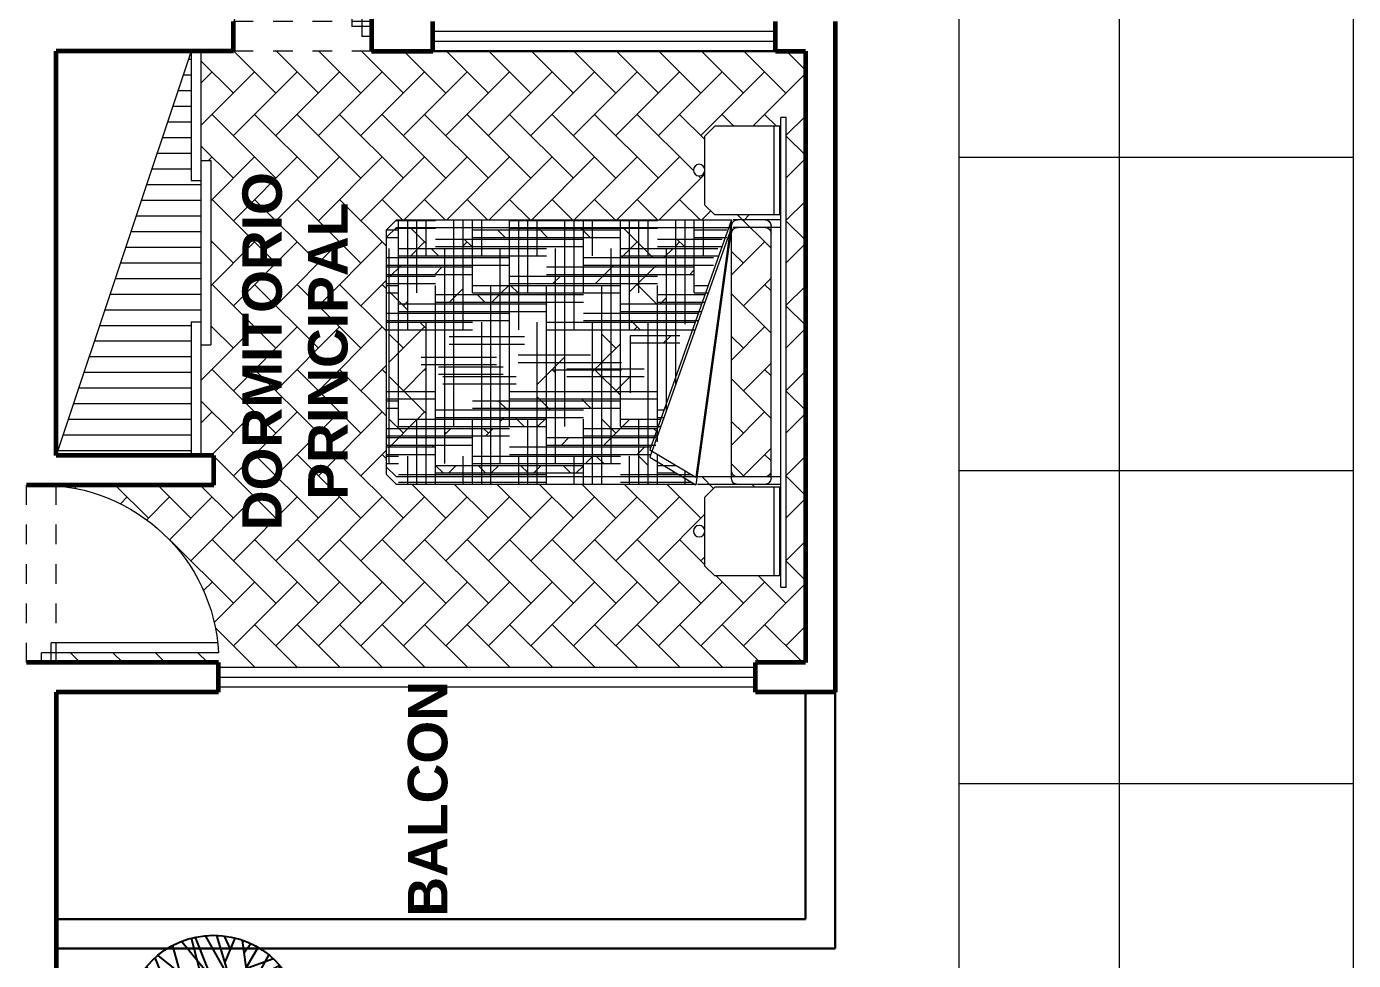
# Model space of a CAD drawing. Header units: millimetres. Extents: x 287 to 445, y 520 to 576.
# Drawn here: x 361.77 to 368.5, y 529.9 to 534.64 of the extents above; entities that cross this region are included whole.
import ezdxf

# ---------------------------------------------------------------- set-up
doc = ezdxf.new("R2010")
doc.units = ezdxf.units.MM
doc.header["$LTSCALE"] = 0.015
doc.linetypes.add('DASHED2', pattern=[9.525, 6.35, -3.175])
for name, color, linetype, lineweight in [('Muebles', 11, 'Continuous', 20), ('Muros', 41, 'Continuous', 60), ('Muros Bajos', 20, 'Continuous', 30), ('PISOS', 7, 'Continuous', 18), ('Proyecciones', 46, 'Continuous', 0), ('Puertas', 31, 'Continuous', 20), ('Texto', 133, 'Continuous', 20), ('Texturas', 38, 'Continuous', 0), ('Ventanas', 130, 'Continuous', 20)]:
    doc.layers.add(name, color=color, linetype=linetype, lineweight=lineweight)
doc.layers.add('puntos alameda', color=94, linetype='Continuous')
pattern_1 = [(270, (-204.1842, 883.2239), (1.5875, 1e-16), []), (7e-15, (-204.1842, 883.2239), (0, 1.5875), [])]

# ---------------------------------------------------------------- blocks, each defined once
blk = doc.blocks.new('P02')
at = {"layer": 'Proyecciones', "linetype": 'DASHED2'}
for p, q in [((454.1652, 543.0906), (454.8652, 543.0906)), ((454.1652, 542.9406), (454.8652, 542.9406))]:
    blk.add_line(p, q, dxfattribs=at)
at = {"layer": 'Puertas'}
for p, q in [((454.2152, 543.7138), (454.2152, 543.0156)), ((454.2652, 543.7084), (454.2652, 543.0656)), ((454.1652, 543.0656), (454.2652, 543.0656)), ((454.1652, 543.0156), (454.2152, 543.0156))]:
    blk.add_line(p, q, dxfattribs=at)
blk.add_arc((454.1652, 543.0156), 0.7, 0, 85.90396, dxfattribs=at)
blk = doc.blocks.new('p04')
at = {"layer": 'Proyecciones', "linetype": 'DASHED2'}
for p, q in [((451.0947, 543.0787), (451.9947, 543.0787)), ((451.0947, 542.9287), (451.9947, 542.9287))]:
    blk.add_line(p, q, dxfattribs=at)
at = {"layer": 'Puertas'}
for p, q in [((451.1447, 543.9023), (451.1447, 543.0037)), ((451.1947, 543.8981), (451.1947, 543.0537)), ((451.0947, 543.0537), (451.1947, 543.0537)), ((451.0947, 543.0037), (451.1447, 543.0037))]:
    blk.add_line(p, q, dxfattribs=at)
blk.add_arc((451.0947, 543.0037), 0.9, 0, 86.81526, dxfattribs=at)
blk = doc.blocks.new('cama2plazas')
at = {"layer": 'Muebles'}
for p, q in [((428.4689, 543.0125), (428.4962, 543.0125)), ((428.4689, 540.669), (428.4689, 543.0125)), ((428.4689, 540.669), (428.4689, 543.0125)), ((428.4689, 543.0125), (428.4962, 543.0125)), ((428.4962, 540.669), (428.4962, 543.0125)), ((428.4962, 540.669), (428.4962, 543.0125)), ((428.4689, 540.631), (428.4689, 542.9744)), ((428.4689, 540.631), (428.4689, 542.9744)), ((428.4962, 540.631), (428.4962, 542.9744)), ((428.4962, 540.631), (428.4962, 542.9744)), ((428.5019, 542.5181), (428.5019, 542.9681)), ((428.5019, 542.9681), (428.8319, 542.9681)), ((428.5019, 542.9681), (428.8319, 542.9681)), ((428.5019, 542.5181), (428.5019, 542.9681)), ((428.5297, 542.5181), (428.5297, 542.9681)), ((428.5297, 542.5181), (428.5297, 542.9681)), ((428.8819, 542.9181), (428.8319, 542.9681)), ((428.8819, 542.9181), (428.8319, 542.9681)), ((428.8819, 542.5681), (428.8819, 542.9181)), ((428.8819, 542.5681), (428.8819, 542.9181)), ((428.8319, 542.5181), (428.8819, 542.5681)), ((428.8319, 542.5181), (428.8819, 542.5681)), ((428.4962, 542.4931), (428.7388, 542.4931)), ((428.4962, 542.4931), (428.7388, 542.4931)), ((428.4962, 542.455), (428.7388, 542.455)), ((428.4962, 542.455), (428.7388, 542.455)), ((428.5019, 542.5181), (428.8319, 542.5181)), ((428.5019, 542.5181), (428.8319, 542.5181)), ((428.5462, 541.2217), (428.5462, 542.4633)), ((428.5462, 541.2217), (428.5462, 542.4633)), ((428.5762, 542.4931), (428.7162, 542.4931)), ((428.5762, 542.4931), (428.7162, 542.4931)), ((428.5762, 542.455), (428.7162, 542.455)), ((428.5762, 542.455), (428.7162, 542.455)), ((428.7462, 542.4931), (429.1606, 541.3278)), ((430.4462, 542.4931), (428.7462, 542.4931)), ((428.7462, 542.4931), (428.9275, 541.188)), ((428.7462, 542.4931), (428.9275, 541.188)), ((430.4462, 542.4931), (428.7462, 542.4931)), ((428.7462, 542.4931), (429.1606, 541.3278)), ((428.7462, 541.2197), (428.7462, 542.4631)), ((428.7462, 541.2197), (428.7462, 542.4631)), ((428.7462, 542.455), (429.1606, 541.2898)), ((430.4462, 542.455), (428.7462, 542.455)), ((428.7462, 542.455), (428.9275, 541.15)), ((428.7462, 542.455), (428.9275, 541.15)), ((430.4462, 542.455), (428.7462, 542.455)), ((428.7462, 542.455), (429.1606, 541.2898)), ((428.7477, 542.4899), (428.7477, 542.4931)), ((428.7477, 542.4899), (428.7477, 542.4931)), ((428.7477, 542.4519), (428.7477, 542.455)), ((428.7477, 542.4519), (428.7477, 542.455)), ((428.8884, 542.3486), (428.8884, 542.4931)), ((428.8884, 542.3486), (428.8884, 542.4931)), ((428.8884, 542.3105), (428.8884, 542.455)), ((428.8884, 542.3105), (428.8884, 542.455)), ((428.9352, 542.1611), (428.9352, 542.4931)), ((428.9352, 542.1611), (428.9352, 542.4931)), ((428.9352, 542.123), (428.9352, 542.455)), ((428.9352, 542.123), (428.9352, 542.455)), ((428.9821, 542.0024), (428.9821, 542.4931)), ((428.9821, 542.0024), (428.9821, 542.4931)), ((428.9821, 541.9644), (428.9821, 542.455)), ((428.9821, 541.9644), (428.9821, 542.455)), ((429.029, 541.6978), (429.029, 542.4931)), ((429.029, 541.6978), (429.029, 542.4931)), ((429.029, 541.6598), (429.029, 542.455)), ((429.029, 541.6598), (429.029, 542.455)), ((429.8727, 542.4892), (429.1227, 542.4892)), ((429.8727, 542.4892), (429.1227, 542.4892)), ((429.1696, 542.3486), (429.1696, 542.4931)), ((429.1696, 542.3486), (429.1696, 542.4931)), ((429.1696, 542.3105), (429.1696, 542.455)), ((429.1696, 542.3105), (429.1696, 542.455)), ((429.2165, 542.1611), (429.2165, 542.4931)), ((429.2165, 542.1611), (429.2165, 542.4931)), ((429.2165, 542.123), (429.2165, 542.455)), ((429.2165, 542.123), (429.2165, 542.455)), ((429.2634, 541.9736), (429.2634, 542.4931)), ((429.2634, 541.9736), (429.2634, 542.4931)), ((429.2634, 541.9355), (429.2634, 542.455)), ((429.2634, 541.9355), (429.2634, 542.455)), ((429.3102, 541.4827), (429.3102, 542.4931)), ((429.3102, 541.4827), (429.3102, 542.4931)), ((429.3102, 541.4446), (429.3102, 542.455)), ((429.3102, 541.4446), (429.3102, 542.455)), ((429.4509, 542.3486), (429.4509, 542.4931)), ((429.4509, 542.3486), (429.4509, 542.4931)), ((429.4509, 542.3105), (429.4509, 542.455)), ((429.4509, 542.3105), (429.4509, 542.455)), ((429.4977, 542.1611), (429.4977, 542.4931)), ((429.4977, 542.1611), (429.4977, 542.4931)), ((429.4977, 542.123), (429.4977, 542.455)), ((429.4977, 542.123), (429.4977, 542.455)), ((429.5446, 541.9736), (429.5446, 542.4931)), ((429.5446, 541.9736), (429.5446, 542.4931)), ((429.5446, 541.9355), (429.5446, 542.455)), ((429.5446, 541.9355), (429.5446, 542.455)), ((429.5915, 541.4827), (429.5915, 542.4931)), ((429.5915, 541.4827), (429.5915, 542.4931)), ((429.5915, 541.4446), (429.5915, 542.455)), ((429.5915, 541.4446), (429.5915, 542.455)), ((429.7321, 542.3486), (429.7321, 542.4931)), ((429.7321, 542.3486), (429.7321, 542.4931)), ((429.7321, 542.3105), (429.7321, 542.455)), ((429.7321, 542.3105), (429.7321, 542.455)), ((429.779, 542.1611), (429.779, 542.4931)), ((429.779, 542.1611), (429.779, 542.4931)), ((429.779, 542.123), (429.779, 542.455)), ((429.779, 542.123), (429.779, 542.455)), ((429.8259, 541.9736), (429.8259, 542.4931)), ((429.8259, 541.9736), (429.8259, 542.4931)), ((429.8259, 541.9355), (429.8259, 542.455)), ((429.8259, 541.9355), (429.8259, 542.455)), ((429.8727, 541.4827), (429.8727, 542.4931)), ((429.8727, 541.4827), (429.8727, 542.4931)), ((429.8727, 541.4446), (429.8727, 542.455)), ((429.8727, 541.4446), (429.8727, 542.455)), ((430.0134, 542.3486), (430.0134, 542.4931)), ((430.0134, 542.3486), (430.0134, 542.4931)), ((430.0134, 542.3105), (430.0134, 542.455)), ((430.0134, 542.3105), (430.0134, 542.455)), ((430.0602, 542.1611), (430.0602, 542.4931)), ((430.0602, 542.1611), (430.0602, 542.4931)), ((430.0602, 542.123), (430.0602, 542.455)), ((430.0602, 542.123), (430.0602, 542.455)), ((430.1071, 541.9736), (430.1071, 542.4931)), ((430.1071, 541.9736), (430.1071, 542.4931)), ((430.1071, 541.9355), (430.1071, 542.455)), ((430.1071, 541.9355), (430.1071, 542.455)), ((430.154, 541.4827), (430.154, 542.4931)), ((430.154, 541.4827), (430.154, 542.4931)), ((430.154, 541.4446), (430.154, 542.455)), ((430.154, 541.4446), (430.154, 542.455)), ((430.4501, 542.4892), (430.2477, 542.4892)), ((430.4501, 542.4892), (430.2477, 542.4892)), ((430.2946, 542.3486), (430.2946, 542.4931)), ((430.2946, 542.3486), (430.2946, 542.4931)), ((430.2946, 542.3105), (430.2946, 542.455)), ((430.2946, 542.3105), (430.2946, 542.455)), ((430.3415, 542.1611), (430.3415, 542.4931)), ((430.3415, 542.1611), (430.3415, 542.4931)), ((430.3415, 542.123), (430.3415, 542.455)), ((430.3415, 542.123), (430.3415, 542.455)), ((430.3884, 541.9736), (430.3884, 542.4931)), ((430.3884, 541.9736), (430.3884, 542.4931)), ((430.3884, 541.9355), (430.3884, 542.455)), ((430.3884, 541.9355), (430.3884, 542.455)), ((430.4352, 541.4827), (430.4352, 542.4931)), ((430.4352, 541.4827), (430.4352, 542.4931)), ((430.4352, 541.4446), (430.4352, 542.455)), ((430.4352, 541.4446), (430.4352, 542.455)), ((430.4962, 542.4431), (430.4462, 542.4931)), ((430.4962, 542.4431), (430.4462, 542.4931)), ((430.4962, 542.405), (430.4462, 542.455)), ((430.4962, 542.405), (430.4462, 542.455)), ((428.5462, 541.1837), (428.5462, 542.4252)), ((428.5462, 541.1837), (428.5462, 542.4252)), ((428.7462, 541.1817), (428.7462, 542.425)), ((428.7462, 541.1817), (428.7462, 542.425)), ((428.9352, 542.4423), (428.7706, 542.4423)), ((428.9352, 542.4423), (428.7706, 542.4423)), ((428.9352, 542.4043), (428.7706, 542.4043)), ((428.9352, 542.4043), (428.7706, 542.4043)), ((429.1227, 542.3954), (428.7932, 542.3954)), ((429.1227, 542.3954), (428.7932, 542.3954)), ((429.8727, 542.4512), (429.1227, 542.4512)), ((429.8727, 542.4512), (429.1227, 542.4512)), ((430.0602, 542.4423), (429.3102, 542.4423)), ((430.0602, 542.4423), (429.3102, 542.4423)), ((430.0602, 542.4043), (429.3102, 542.4043)), ((430.0602, 542.4043), (429.3102, 542.4043)), ((430.2477, 542.3954), (429.4977, 542.3954)), ((430.2477, 542.3954), (429.4977, 542.3954)), ((430.4501, 542.4512), (430.2477, 542.4512)), ((430.4501, 542.4512), (430.2477, 542.4512)), ((430.4962, 542.4423), (430.4352, 542.4423)), ((430.4962, 542.4423), (430.4352, 542.4423)), ((430.4962, 542.4043), (430.4352, 542.4043)), ((430.4962, 542.4043), (430.4352, 542.4043)), ((430.4962, 541.2397), (430.4962, 542.4431)), ((430.4962, 541.2397), (430.4962, 542.4431)), ((430.4962, 541.2017), (430.4962, 542.405)), ((430.4962, 541.2017), (430.4962, 542.405)), ((429.1227, 542.3574), (428.7932, 542.3574)), ((429.1227, 542.3574), (428.7932, 542.3574)), ((429.3102, 542.3486), (428.8157, 542.3486)), ((429.3102, 542.3486), (428.8157, 542.3486)), ((429.0759, 541.566), (429.0759, 542.3486)), ((429.0759, 541.566), (429.0759, 542.3486)), ((429.3571, 541.2952), (429.3571, 542.3486)), ((429.3571, 541.2952), (429.3571, 542.3486)), ((430.2477, 542.3574), (429.4977, 542.3574)), ((430.2477, 542.3574), (429.4977, 542.3574)), ((429.6384, 541.2952), (429.6384, 542.3486)), ((429.6384, 541.2952), (429.6384, 542.3486)), ((430.4352, 542.3486), (429.6852, 542.3486)), ((430.4352, 542.3486), (429.6852, 542.3486)), ((429.9196, 541.2952), (429.9196, 542.3486)), ((429.9196, 541.2952), (429.9196, 542.3486)), ((430.2009, 541.2952), (430.2009, 542.3486)), ((430.2009, 541.2952), (430.2009, 542.3486)), ((430.4821, 541.2952), (430.4821, 542.3486)), ((430.4821, 541.2952), (430.4821, 542.3486)), ((429.3102, 542.3105), (428.8157, 542.3105)), ((429.3102, 542.3105), (428.8157, 542.3105)), ((429.4977, 542.3017), (428.8382, 542.3017)), ((429.4977, 542.3017), (428.8382, 542.3017)), ((429.4977, 542.2637), (428.8382, 542.2637)), ((429.4977, 542.2637), (428.8382, 542.2637)), ((429.6852, 542.2548), (428.9352, 542.2548)), ((429.6852, 542.2548), (428.9352, 542.2548)), ((429.0759, 541.528), (429.0759, 542.3105)), ((429.0759, 541.528), (429.0759, 542.3105)), ((429.3571, 541.2571), (429.3571, 542.3105)), ((429.3571, 541.2571), (429.3571, 542.3105)), ((429.6384, 541.2571), (429.6384, 542.3105)), ((429.6384, 541.2571), (429.6384, 542.3105)), ((430.4352, 542.3105), (429.6852, 542.3105)), ((430.4352, 542.3105), (429.6852, 542.3105)), ((430.4962, 542.3017), (429.8727, 542.3017)), ((430.4962, 542.3017), (429.8727, 542.3017)), ((430.4962, 542.2637), (429.8727, 542.2637)), ((430.4962, 542.2637), (429.8727, 542.2637)), ((429.9196, 541.2571), (429.9196, 542.3105)), ((429.9196, 541.2571), (429.9196, 542.3105)), ((430.4962, 542.2548), (430.0602, 542.2548)), ((430.4962, 542.2548), (430.0602, 542.2548)), ((430.2009, 541.2571), (430.2009, 542.3105)), ((430.2009, 541.2571), (430.2009, 542.3105)), ((430.4821, 541.2571), (430.4821, 542.3105)), ((430.4821, 541.2571), (430.4821, 542.3105)), ((429.6852, 542.2168), (428.9352, 542.2168)), ((429.6852, 542.2168), (428.9352, 542.2168)), ((429.8727, 542.2079), (429.1227, 542.2079)), ((429.8727, 542.2079), (429.1227, 542.2079)), ((430.4962, 542.2168), (430.0602, 542.2168)), ((430.4962, 542.2168), (430.0602, 542.2168)), ((430.4962, 542.2079), (430.2477, 542.2079)), ((430.4962, 542.2079), (430.2477, 542.2079)), ((428.9352, 542.1611), (428.8643, 542.1611)), ((428.9352, 542.1611), (428.8643, 542.1611)), ((428.9352, 542.123), (428.8643, 542.123)), ((428.9352, 542.123), (428.8643, 542.123)), ((429.8727, 542.1699), (429.1227, 542.1699)), ((429.8727, 542.1699), (429.1227, 542.1699)), ((429.1227, 541.4065), (429.1227, 542.1611)), ((429.1227, 541.4065), (429.1227, 542.1611)), ((429.1227, 541.3684), (429.1227, 542.123)), ((429.1227, 541.3684), (429.1227, 542.123)), ((430.0602, 542.1611), (429.3102, 542.1611)), ((430.0602, 542.1611), (429.3102, 542.1611)), ((430.0602, 542.123), (429.3102, 542.123)), ((430.0602, 542.123), (429.3102, 542.123)), ((429.404, 541.1897), (429.404, 542.1611)), ((429.404, 541.1897), (429.404, 542.1611)), ((429.404, 541.1517), (429.404, 542.123)), ((429.404, 541.1517), (429.404, 542.123)), ((429.6852, 541.1897), (429.6852, 542.1611)), ((429.6852, 541.1897), (429.6852, 542.1611)), ((429.6852, 541.1517), (429.6852, 542.123)), ((429.6852, 541.1517), (429.6852, 542.123)), ((429.9665, 541.1897), (429.9665, 542.1611)), ((429.9665, 541.1897), (429.9665, 542.1611)), ((429.9665, 541.1517), (429.9665, 542.123)), ((429.9665, 541.1517), (429.9665, 542.123)), ((430.4962, 542.1699), (430.2477, 542.1699)), ((430.4962, 542.1699), (430.2477, 542.1699)), ((430.2477, 541.1897), (430.2477, 542.1611)), ((430.2477, 541.1897), (430.2477, 542.1611)), ((430.2477, 541.1517), (430.2477, 542.123)), ((430.2477, 541.1517), (430.2477, 542.123)), ((430.4962, 542.1611), (430.4352, 542.1611)), ((430.4962, 542.1611), (430.4352, 542.1611)), ((430.4962, 542.123), (430.4352, 542.123)), ((430.4962, 542.123), (430.4352, 542.123)), ((429.1227, 542.1142), (428.881, 542.1142)), ((429.1227, 542.1142), (428.881, 542.1142)), ((429.1227, 542.0762), (428.881, 542.0762)), ((429.1227, 542.0762), (428.881, 542.0762)), ((429.3102, 542.0673), (428.8976, 542.0673)), ((429.3102, 542.0673), (428.8976, 542.0673)), ((430.2477, 542.1142), (429.4977, 542.1142)), ((430.2477, 542.1142), (429.4977, 542.1142)), ((430.2477, 542.0762), (429.4977, 542.0762)), ((430.2477, 542.0762), (429.4977, 542.0762)), ((430.4352, 542.0673), (429.6852, 542.0673)), ((430.4352, 542.0673), (429.6852, 542.0673)), ((429.3102, 542.0293), (428.8976, 542.0293)), ((429.3102, 542.0293), (428.8976, 542.0293)), ((429.4977, 542.0204), (428.9143, 542.0204)), ((429.4977, 542.0204), (428.9143, 542.0204)), ((429.4977, 541.9824), (428.9143, 541.9824)), ((429.4977, 541.9824), (428.9143, 541.9824)), ((430.4352, 542.0293), (429.6852, 542.0293)), ((430.4352, 542.0293), (429.6852, 542.0293)), ((430.4962, 542.0204), (429.8727, 542.0204)), ((430.4962, 542.0204), (429.8727, 542.0204)), ((430.4962, 541.9824), (429.8727, 541.9824)), ((430.4962, 541.9824), (429.8727, 541.9824)), ((429.6852, 541.9736), (428.931, 541.9736)), ((429.6852, 541.9736), (428.931, 541.9736)), ((429.6852, 541.9355), (428.931, 541.9355)), ((429.6852, 541.9355), (428.931, 541.9355)), ((429.1696, 541.1897), (429.1696, 541.9736)), ((429.1696, 541.1897), (429.1696, 541.9736)), ((429.1696, 541.1517), (429.1696, 541.9355)), ((429.1696, 541.1517), (429.1696, 541.9355)), ((429.4509, 541.1897), (429.4509, 541.9736)), ((429.4509, 541.1897), (429.4509, 541.9736)), ((429.4509, 541.1517), (429.4509, 541.9355)), ((429.4509, 541.1517), (429.4509, 541.9355)), ((429.7321, 541.1897), (429.7321, 541.9736)), ((429.7321, 541.1897), (429.7321, 541.9736)), ((429.7321, 541.1517), (429.7321, 541.9355)), ((429.7321, 541.1517), (429.7321, 541.9355)), ((430.0134, 541.1897), (430.0134, 541.9736)), ((430.0134, 541.1897), (430.0134, 541.9736)), ((430.0134, 541.1517), (430.0134, 541.9355)), ((430.0134, 541.1517), (430.0134, 541.9355)), ((430.4962, 541.9736), (430.0602, 541.9736)), ((430.4962, 541.9736), (430.0602, 541.9736)), ((430.4962, 541.9355), (430.0602, 541.9355)), ((430.4962, 541.9355), (430.0602, 541.9355)), ((430.2946, 541.1897), (430.2946, 541.9736)), ((430.2946, 541.1897), (430.2946, 541.9736)), ((430.2946, 541.1517), (430.2946, 541.9355)), ((430.2946, 541.1517), (430.2946, 541.9355)), ((429.0088, 541.9051), (429.2601, 541.9051)), ((429.0088, 541.9051), (429.2601, 541.9051)), ((429.0088, 541.8671), (429.2601, 541.8671)), ((429.0088, 541.8671), (429.2601, 541.8671)), ((429.2601, 541.9051), (429.2601, 541.654)), ((429.2601, 541.9051), (429.2601, 541.654)), ((429.2601, 541.8671), (429.2601, 541.6159)), ((429.2601, 541.8671), (429.2601, 541.6159)), ((429.7955, 541.8997), (430.1779, 541.8997)), ((429.7955, 541.8997), (430.1779, 541.8997)), ((429.7955, 541.8616), (430.1779, 541.8616)), ((429.7955, 541.8616), (430.1779, 541.8616)), ((429.4623, 541.8068), (429.8283, 541.8068)), ((429.4623, 541.8068), (429.8283, 541.8068)), ((429.9376, 541.7959), (430.32, 541.7959)), ((429.9376, 541.7959), (430.32, 541.7959)), ((429.1891, 541.7359), (429.5825, 541.7359)), ((429.1891, 541.7359), (429.5825, 541.7359)), ((429.3038, 541.7686), (429.6589, 541.7686)), ((429.3038, 541.7686), (429.6589, 541.7686)), ((429.3038, 541.7306), (429.6589, 541.7306)), ((429.3038, 541.7306), (429.6589, 541.7306)), ((429.4623, 541.7688), (429.8283, 541.7688)), ((429.4623, 541.7688), (429.8283, 541.7688)), ((429.9048, 541.7468), (430.2326, 541.7468)), ((429.9048, 541.7468), (430.2326, 541.7468)), ((429.9376, 541.7579), (430.32, 541.7579)), ((429.9376, 541.7579), (430.32, 541.7579)), ((429.1891, 541.6978), (429.5825, 541.6978)), ((429.1891, 541.6978), (429.5825, 541.6978)), ((429.8392, 541.6976), (430.2107, 541.6976)), ((429.8392, 541.6976), (430.2107, 541.6976)), ((429.8392, 541.6596), (430.2107, 541.6596)), ((429.8392, 541.6596), (430.2107, 541.6596)), ((429.9048, 541.7088), (430.2326, 541.7088)), ((429.9048, 541.7088), (430.2326, 541.7088)), ((429.8727, 541.6233), (429.1227, 541.6233)), ((429.8727, 541.6233), (429.1227, 541.6233)), ((429.8727, 541.5853), (429.1227, 541.5853)), ((429.8727, 541.5853), (429.1227, 541.5853)), ((430.4962, 541.6233), (430.2477, 541.6233)), ((430.4962, 541.6233), (430.2477, 541.6233)), ((430.4962, 541.5853), (430.2477, 541.5853)), ((430.4962, 541.5853), (430.2477, 541.5853)), ((429.1227, 541.5295), (429.0888, 541.5295)), ((429.1227, 541.5295), (429.0888, 541.5295)), ((430.0602, 541.5764), (429.3102, 541.5764)), ((430.0602, 541.5764), (429.3102, 541.5764)), ((430.0602, 541.5384), (429.3102, 541.5384)), ((430.0602, 541.5384), (429.3102, 541.5384)), ((430.2477, 541.5295), (429.4977, 541.5295)), ((430.2477, 541.5295), (429.4977, 541.5295)), ((430.4962, 541.5764), (430.4352, 541.5764)), ((430.4962, 541.5764), (430.4352, 541.5764)), ((430.4962, 541.5384), (430.4352, 541.5384)), ((430.4962, 541.5384), (430.4352, 541.5384)), ((429.1227, 541.4915), (429.0888, 541.4915)), ((429.1227, 541.4915), (429.0888, 541.4915)), ((429.3102, 541.4827), (429.1055, 541.4827)), ((429.3102, 541.4827), (429.1055, 541.4827)), ((429.3102, 541.4446), (429.1055, 541.4446)), ((429.3102, 541.4446), (429.1055, 541.4446)), ((429.2165, 541.1897), (429.2165, 541.4827)), ((429.2165, 541.1897), (429.2165, 541.4827)), ((429.2165, 541.1517), (429.2165, 541.4446)), ((429.2165, 541.1517), (429.2165, 541.4446)), ((430.2477, 541.4915), (429.4977, 541.4915)), ((430.2477, 541.4915), (429.4977, 541.4915)), ((429.4977, 541.1897), (429.4977, 541.4827)), ((429.4977, 541.1897), (429.4977, 541.4827)), ((429.4977, 541.1517), (429.4977, 541.4446)), ((429.4977, 541.1517), (429.4977, 541.4446)), ((430.4352, 541.4827), (429.6852, 541.4827)), ((430.4352, 541.4827), (429.6852, 541.4827)), ((430.4352, 541.4446), (429.6852, 541.4446)), ((430.4352, 541.4446), (429.6852, 541.4446)), ((429.779, 541.1897), (429.779, 541.4827)), ((429.779, 541.1897), (429.779, 541.4827)), ((429.779, 541.1517), (429.779, 541.4446)), ((429.779, 541.1517), (429.779, 541.4446)), ((430.0602, 541.1897), (430.0602, 541.4827)), ((430.0602, 541.1897), (430.0602, 541.4827)), ((430.0602, 541.1517), (430.0602, 541.4446)), ((430.0602, 541.1517), (430.0602, 541.4446)), ((430.3415, 541.1897), (430.3415, 541.4827)), ((430.3415, 541.1897), (430.3415, 541.4827)), ((430.3415, 541.1517), (430.3415, 541.4446)), ((430.3415, 541.1517), (430.3415, 541.4446)), ((429.4977, 541.4358), (429.1222, 541.4358)), ((429.4977, 541.4358), (429.1222, 541.4358)), ((429.4977, 541.3978), (429.1222, 541.3978)), ((429.4977, 541.3978), (429.1222, 541.3978)), ((429.6852, 541.3889), (429.1312, 541.3889)), ((429.6852, 541.3889), (429.1312, 541.3889)), ((430.4962, 541.4358), (429.8727, 541.4358)), ((430.4962, 541.4358), (429.8727, 541.4358)), ((430.4962, 541.3978), (429.8727, 541.3978)), ((430.4962, 541.3978), (429.8727, 541.3978)), ((430.4962, 541.3889), (430.0602, 541.3889)), ((430.4962, 541.3889), (430.0602, 541.3889)), ((429.1606, 541.3278), (428.9275, 541.188)), ((429.1606, 541.3278), (428.9275, 541.188)), ((429.6852, 541.3509), (429.1312, 541.3509)), ((429.6852, 541.3509), (429.1312, 541.3509)), ((429.8727, 541.342), (429.1537, 541.342)), ((429.8727, 541.342), (429.1537, 541.342)), ((430.4962, 541.3509), (430.0602, 541.3509)), ((430.4962, 541.3509), (430.0602, 541.3509)), ((430.4962, 541.342), (430.2477, 541.342)), ((430.4962, 541.342), (430.2477, 541.342)), ((429.1606, 541.2898), (428.9275, 541.15)), ((429.1606, 541.2898), (428.9275, 541.15)), ((429.1227, 541.2483), (429.028, 541.2483)), ((429.1227, 541.2483), (429.028, 541.2483)), ((429.1227, 541.1897), (429.1227, 541.3051)), ((429.1227, 541.1897), (429.1227, 541.3051)), ((429.1227, 541.1517), (429.1227, 541.2671)), ((429.1227, 541.1517), (429.1227, 541.2671)), ((429.8727, 541.304), (429.1537, 541.304)), ((429.8727, 541.304), (429.1537, 541.304)), ((429.2634, 541.1897), (429.2634, 541.2952)), ((429.2634, 541.1897), (429.2634, 541.2952)), ((429.2634, 541.1517), (429.2634, 541.2571)), ((429.2634, 541.1517), (429.2634, 541.2571)), ((430.0602, 541.2952), (429.3102, 541.2952)), ((430.0602, 541.2952), (429.3102, 541.2952)), ((430.0602, 541.2571), (429.3102, 541.2571)), ((430.0602, 541.2571), (429.3102, 541.2571)), ((430.2477, 541.2483), (429.4977, 541.2483)), ((430.2477, 541.2483), (429.4977, 541.2483)), ((429.5446, 541.1897), (429.5446, 541.2952)), ((429.5446, 541.1897), (429.5446, 541.2952)), ((429.5446, 541.1517), (429.5446, 541.2571)), ((429.5446, 541.1517), (429.5446, 541.2571)), ((429.8259, 541.1897), (429.8259, 541.2952)), ((429.8259, 541.1897), (429.8259, 541.2952)), ((429.8259, 541.1517), (429.8259, 541.2571)), ((429.8259, 541.1517), (429.8259, 541.2571)), ((430.1071, 541.1897), (430.1071, 541.2952)), ((430.1071, 541.1897), (430.1071, 541.2952)), ((430.1071, 541.1517), (430.1071, 541.2571)), ((430.1071, 541.1517), (430.1071, 541.2571)), ((430.4962, 541.304), (430.2477, 541.304)), ((430.4962, 541.304), (430.2477, 541.304)), ((430.3884, 541.1897), (430.3884, 541.2952)), ((430.3884, 541.1897), (430.3884, 541.2952)), ((430.3884, 541.1517), (430.3884, 541.2571)), ((430.3884, 541.1517), (430.3884, 541.2571)), ((430.4962, 541.2952), (430.4352, 541.2952)), ((430.4962, 541.2952), (430.4352, 541.2952)), ((430.4962, 541.2571), (430.4352, 541.2571)), ((430.4962, 541.2571), (430.4352, 541.2571)), ((428.4962, 541.1897), (428.9194, 541.1897)), ((428.4962, 541.1897), (428.9194, 541.1897)), ((428.5782, 541.1897), (428.7162, 541.1897)), ((428.5782, 541.1897), (428.7162, 541.1897)), ((428.9302, 541.1897), (430.4462, 541.1897)), ((428.9302, 541.1897), (430.4462, 541.1897)), ((428.9352, 541.1897), (428.9352, 541.1927)), ((428.9352, 541.1897), (428.9352, 541.1927)), ((429.3102, 541.2014), (428.9498, 541.2014)), ((429.3102, 541.2014), (428.9498, 541.2014)), ((428.9821, 541.1897), (428.9821, 541.2208)), ((428.9821, 541.1897), (428.9821, 541.2208)), ((428.9821, 541.1517), (428.9821, 541.1828)), ((428.9821, 541.1517), (428.9821, 541.1828)), ((429.1227, 541.2103), (429.028, 541.2103)), ((429.1227, 541.2103), (429.028, 541.2103)), ((430.2477, 541.2103), (429.4977, 541.2103)), ((430.2477, 541.2103), (429.4977, 541.2103)), ((430.4352, 541.2014), (429.6852, 541.2014)), ((430.4352, 541.2014), (429.6852, 541.2014)), ((430.4462, 541.1897), (430.4962, 541.2397)), ((430.4462, 541.1897), (430.4962, 541.2397)), ((430.4462, 541.1517), (430.4962, 541.2017)), ((430.4462, 541.1517), (430.4962, 541.2017)), ((428.4962, 541.1517), (428.9194, 541.1517)), ((428.4962, 541.1517), (428.9194, 541.1517)), ((428.5019, 541.1377), (428.8319, 541.1377)), ((428.5019, 540.6877), (428.5019, 541.1377)), ((428.5019, 540.6877), (428.5019, 541.1377)), ((428.5019, 541.1377), (428.8319, 541.1377)), ((428.5297, 540.6877), (428.5297, 541.1377)), ((428.5297, 540.6877), (428.5297, 541.1377)), ((428.5782, 541.1517), (428.7162, 541.1517)), ((428.5782, 541.1517), (428.7162, 541.1517)), ((428.8819, 541.0877), (428.8319, 541.1377)), ((428.8819, 541.0877), (428.8319, 541.1377)), ((428.9302, 541.1517), (430.4462, 541.1517)), ((428.9302, 541.1517), (430.4462, 541.1517)), ((428.9352, 541.1517), (428.9352, 541.1547)), ((428.9352, 541.1517), (428.9352, 541.1547)), ((429.3102, 541.1634), (428.9498, 541.1634)), ((429.3102, 541.1634), (428.9498, 541.1634)), ((430.4352, 541.1634), (429.6852, 541.1634)), ((430.4352, 541.1634), (429.6852, 541.1634)), ((428.8819, 540.7377), (428.8819, 541.0877)), ((428.8819, 540.7377), (428.8819, 541.0877)), ((428.8319, 540.6877), (428.8819, 540.7377)), ((428.8319, 540.6877), (428.8819, 540.7377)), ((428.5019, 540.6877), (428.8319, 540.6877)), ((428.5019, 540.6877), (428.8319, 540.6877)), ((428.4962, 540.631), (428.4689, 540.631)), ((428.4962, 540.631), (428.4689, 540.631))]:
    blk.add_line(p, q, dxfattribs=at)
for centre in [(428.911, 542.7455), (428.911, 542.7455), (428.911, 540.9151), (428.911, 540.9151)]:
    blk.add_circle(centre, 0.0292, dxfattribs=at)
for centre, radius, start, end in [((428.5762, 542.4631), 0.03, 90.11268, 179.62857), ((428.5762, 542.4631), 0.03, 90.11268, 179.62857), ((428.5762, 542.425), 0.03, 90.11268, 179.62857), ((428.5762, 542.425), 0.03, 90.11268, 179.62857), ((428.7162, 542.4631), 0.03, 0, 90), ((428.7162, 542.4631), 0.03, 0, 90), ((428.7162, 542.425), 0.03, 0, 90), ((428.7162, 542.425), 0.03, 0, 90), ((428.5782, 541.2217), 0.032, 179.99992, 269.99995), ((428.5782, 541.2217), 0.032, 179.99992, 269.99995), ((428.5782, 541.1837), 0.032, 179.99992, 269.99995), ((428.5782, 541.1837), 0.032, 179.99992, 269.99995), ((428.7162, 541.2197), 0.03, 269.99998, 0.00004), ((428.7162, 541.2197), 0.03, 269.99998, 0.00004), ((428.7162, 541.1817), 0.03, 269.99998, 0.00004), ((428.7162, 541.1817), 0.03, 269.99998, 0.00004)]:
    blk.add_arc(centre, radius, start, end, dxfattribs=at)
blk = doc.blocks.new('Tree - deciduous plan')
for p, q in [((-22.0458, 42.0753), (-16.5881, 57.6486)), ((-21.1656, 55.8436), (-0.0388, 45.0094)), ((-12.5388, 54.9406), (-7.9613, 59.4546)), ((-12.3627, 32.1443), (-12.5388, 58.7776)), ((-5.3205, 59.6806), (16.5105, 16.7963)), ((2.426, 54.9406), (-1.4472, 59.9056)), ((0, 59.9996), (0, -60)), ((0.4894, 48.6208), (3.6584, 59.6806)), ((18.2711, 35.5298), (5.419, 59.6806)), ((9.8203, 51.5549), (12.8133, 58.5516)), ((19.6795, 19.5047), (16.3344, 57.6486)), ((17.0387, 51.1035), (23.2006, 55.1666)), ((-37.0107, 47.0408), (-35.25, 35.5298)), ((-32.6092, 50.4264), (-23.2782, 23.5674)), ((-31.2008, 51.1035), (-0.2149, 20.1818)), ((-26.4472, 46.5894), (-26.2712, 53.8116)), ((17.7429, 43.6552), (25.4894, 54.2636)), ((31.6513, 50.8778), (30.2429, 30.5643)), ((31.1232, 42.5267), (35.8767, 48.1693)), ((-45.8134, 38.2383), (-40.5318, 33.0471)), ((-43.8768, 36.4326), (-44.405, 40.2696)), ((42, 42), (-42, -42)), ((42, -42), (-42, 42)), ((-40.1797, 44.558), (-36.4825, 43.2038)), ((37.1091, 37.1098), (46.6161, 37.5612)), ((-53.2078, 27.4044), (-40.1797, 20.859)), ((-49.8627, 32.8214), (-32.7853, 32.8214)), ((23.3767, 23.3417), (53.3063, 27.4044)), ((36.2288, 25.1474), (48.9049, 35.0784)), ((-32.2571, 20.6333), (-59.1937, 9.348)), ((-56.0247, 20.859), (-20.8134, 20.859)), ((-54.7923, 24.4702), (-47.75, 21.0847)), ((54.3626, 25.3731), (20.9119, 0.3198)), ((-59.7219, 2.8025), (-12.0106, 12.0565)), ((-58.6656, 12.7336), (-35.9543, 7.5424)), ((-57.081, 17.9248), (-47.0458, 14.7649)), ((38.5175, 13.4107), (58.2359, 13.6364)), ((-54.6162, -24.7335), (-20.2853, 0.0941)), ((29.3626, -6.6771), (59.4682, 7.091)), ((-60, 0), (60, 0)), ((-59.7219, -4.8714), (-54.2641, -6.6771)), ((-45.2853, -0.1316), (-59.0177, -10.0627)), ((9.2922, -9.1598), (59.6443, -2.8401)), ((-58.4895, -12.3197), (-36.4825, -11.6426)), ((-57.081, -18.4138), (-45.2853, -17.9624)), ((-53.2078, -27.442), (-16.7641, -16.6081)), ((-14.8275, -15.0282), (-14.6515, -57.6865)), ((-10.074, -10.0627), (-2.5036, -59.7178)), ((18.7992, -18.6394), (57.3556, -17.2853)), ((26.3697, -18.4138), (58.9401, -9.8369)), ((-52.6797, -18.188), (-55.4966, -22.0251)), ((-47.2219, -19.3166), (-50.2148, -26.3135)), ((-35.9543, -22.4765), (-44.0529, -40.5329)), ((-19.9331, -20.2194), (-28.5599, -52.721)), ((-0.0388, -19.0909), (25.8415, -53.8495)), ((18.6232, -18.6394), (26.7218, -53.3981)), ((38.1654, -18.188), (52.426, -29.0219)), ((45.9119, -24.0564), (55.595, -22.2508)), ((-38.9472, -29.0219), (-51.4472, -30.6018)), ((-46.5177, -30.1504), (-49.5106, -33.536)), ((-32.4331, -32.4075), (-48.1021, -35.5674)), ((-43.7008, -34.6645), (-46.6937, -37.373)), ((-14.6515, -36.2445), (-27.6797, -52.9467)), ((-14.6515, -32.1818), (-3.912, -59.4922)), ((-6.2008, -36.2445), (17.919, -57.0094)), ((30.419, -30.1504), (32.3556, -50.0125)), ((31.4753, -31.279), (49.6091, -33.3103)), ((41.5105, -32.6332), (46.088, -38.0501)), ((-24.6867, -37.8244), (-38.7712, -45.7241)), ((-26.2712, -43.9185), (-34.7219, -48.6583)), ((22.8485, -36.4702), (35.3485, -48.4326)), ((24.7852, -44.8213), (23.0246, -54.978)), ((-14.6515, -47.3041), (-25.0388, -54.3009)), ((-21.5177, -45.4984), (-19.9331, -56.1065)), ((-8.4895, -47.5298), (-11.4825, -58.5893)), ((-6.3768, -52.721), (-9.3698, -58.815)), ((8.4119, -53.1724), (3.8344, -59.4922)), ((5.9471, -46.6269), (10.5246, -58.5893))]:
    blk.add_line(p, q)
blk.add_circle((0, 0), 60)

msp = doc.modelspace()

# ---------------------------------------------------------------- hatches: boundary and pattern name
at = {"layer": 'Muebles'}
h = msp.add_hatch(dxfattribs=at)
h.set_pattern_fill('LINE', color=256, scale=0.025, angle=180, style=0)
h.set_pattern_definition([(7e-15, (-171.35843, 129.421315), (1e-17, -0.079375), [])])
h.paths.add_polyline_path([(362.609, 534.5125), (362.609, 533.857), (362.659, 533.857), (362.659, 533.1397), (362.609, 533.1397), (362.609, 532.4625), (361.9245, 532.4625)])
at = {"layer": 'PISOS'}
h = msp.add_hatch(dxfattribs=at)
h.set_pattern_fill('NET', color=256, scale=0.5, angle=90, style=0)
h.set_pattern_definition(pattern_1)
h.paths.add_polyline_path([(368.503, 530.4625), (368.503, 537.5125), (366.503, 536.9294), (366.503, 530.2235)])
h = msp.add_hatch(dxfattribs=at)
h.set_pattern_fill('NET', color=256, scale=0.5, angle=90, style=0)
h.set_pattern_definition(pattern_1)
h.paths.add_polyline_path([(368.503, 523.4061), (368.503, 530.4625), (366.503, 530.2235), (366.503, 523.4061, -0.414214), (365.503, 522.4061), (363.8012, 522.4061), (364.021, 520.4061), (365.503, 520.4061, 0.414214)])
at = {"layer": 'Texturas'}
h = msp.add_hatch(dxfattribs=at)
h.set_pattern_fill('AR-HBONE', color=256, scale=0.0015, angle=90, style=0)
h.set_pattern_definition([(315, (-171.35843, 957.05423), (0.215526147, -8e-18), [0.4572, -0.1524]), (45, (-171.25067, 956.94647), (0.215526147, -8e-18), [0.4572, -0.1524])])
h.paths.add_polyline_path([(365.4714, 531.3875), (365.4714, 531.4125), (365.7245, 531.4125), (365.7245, 534.5125), (365.5724, 534.5125), (363.8347, 534.5125), (363.5245, 534.5125), (362.8245, 534.5125), (362.659, 534.5125), (362.659, 533.958), (362.709, 533.958), (362.709, 533.0241), (362.659, 533.0241), (362.659, 532.4625), (362.7245, 532.4625), (362.7245, 532.3125), (361.9245, 532.3125), (361.9245, 532.3094, -0.374059), (362.7481, 531.4625), (361.9245, 531.4625), (361.9245, 531.4125), (362.7481, 531.4125), (362.7481, 531.3875)])
h.paths.add_polyline_path([(365.3497, 533.6573), (365.5997, 533.6573), (365.5997, 533.6824), (365.264, 533.6824), (365.214, 533.7324), (365.214, 533.9074, -0.390777), (365.1849, 533.8805, -1), (365.1849, 533.9389, -0.390777), (365.214, 533.9121), (365.214, 534.0824), (365.264, 534.1324), (365.5997, 534.1324), (365.5997, 534.1387), (365.5997, 534.1767), (365.627, 534.1767), (365.627, 531.8333), (365.627, 531.7953), (365.5997, 531.7953), (365.5997, 531.852), (365.264, 531.852), (365.214, 531.902), (365.214, 532.077, -0.390777), (365.1849, 532.0502, -1), (365.1849, 532.1086, -0.390777), (365.214, 532.0817), (365.214, 532.252), (365.264, 532.302), (365.5997, 532.302), (365.5997, 532.3159), (365.3797, 532.3159, -0.414214), (365.3497, 532.3459), (365.3497, 532.3539), (365.1739, 532.3539), (365.1684, 532.3143), (365.1657, 532.3159), (363.6497, 532.3159), (363.5997, 532.3659), (363.5997, 533.5693), (363.5997, 533.6073), (363.6497, 533.6573)], flags=16)
h.paths.add_polyline_path([(365.5177, 532.3539, 0.414213), (365.5497, 532.3859), (365.5497, 533.5893, 0.414214), (365.5197, 533.6193), (365.3797, 533.6193, 0.414214), (365.3497, 533.5893), (365.3497, 532.3839, 0.414214), (365.3797, 532.3539)], flags=0)
h.paths.add_polyline_path([(365.3497, 533.6193), (365.5497, 533.6193), (365.5497, 533.6273, 0.414214), (365.5197, 533.6573), (365.3797, 533.6573, 0.476605), (365.3503, 533.6211)], flags=16)
h.paths.add_polyline_path([(364.9263, 533.6535), (364.9263, 533.6193), (365.3362, 533.6193), (365.3497, 533.6573), (365.3444, 533.6193), (365.3497, 533.6193), (365.341, 533.5949), (365.1684, 532.3523), (365.1657, 532.3539), (365.1138, 532.3539), (365.1138, 532.3277), (364.8325, 532.3277), (364.8325, 532.3539), (364.4107, 532.3539), (364.4107, 532.3277), (363.7075, 532.3277), (363.7075, 532.3657), (363.7544, 532.3657), (363.7544, 532.4683), (363.6138, 532.4683), (363.6138, 533.466), (363.6607, 533.466), (363.6607, 533.5686), (363.5989, 533.5686), (363.6497, 533.6193), (363.6607, 533.6193), (363.6607, 533.6535), (363.8013, 533.6535), (363.8013, 533.6193), (364.2232, 533.6193), (364.2232, 533.6535)], flags=16)
h.paths.add_polyline_path([(364.9263, 533.6535), (364.9263, 533.6193), (365.3362, 533.6193), (365.3497, 533.6573), (365.1684, 532.3523), (365.1657, 532.3539), (365.1138, 532.3539), (365.1138, 532.3277), (364.8325, 532.3277), (364.8325, 532.3539), (364.4107, 532.3539), (364.4107, 532.3277), (363.7075, 532.3277), (363.7075, 532.3657), (363.7544, 532.3657), (363.7544, 532.4683), (363.6138, 532.4683), (363.6138, 533.466), (363.6607, 533.466), (363.6607, 533.5686), (363.5989, 533.5686), (363.6497, 533.6193), (363.6607, 533.6193), (363.6607, 533.6535), (363.8013, 533.6535), (363.8013, 533.6193), (364.2232, 533.6193), (364.2232, 533.6535)], flags=0)
h.paths.add_polyline_path([(364.2232, 533.6066), (364.2232, 533.6154), (364.9263, 533.6154), (364.9263, 533.5128), (365.0669, 533.5128), (365.0669, 533.5597), (365.1607, 533.5597), (365.1607, 533.6066), (365.2075, 533.6066), (365.2075, 533.4748), (365.1607, 533.4748), (365.1607, 533.3811), (365.1138, 533.3811), (365.1138, 533.1378), (365.0669, 533.1378), (365.0669, 533.0314), (364.9732, 533.0314), (364.9732, 532.562), (364.9263, 532.562), (364.9263, 532.3657), (364.8794, 532.3657), (364.8794, 532.4683), (364.7388, 532.4683), (364.7388, 532.4214), (364.5982, 532.4214), (364.5982, 532.3745), (363.8482, 532.3745), (363.8482, 532.5063), (363.6138, 532.5063), (363.6138, 533.4279), (363.7075, 533.4279), (363.7075, 533.6154), (363.8013, 533.6154), (363.8013, 533.5128), (363.9419, 533.5128), (363.9419, 533.5597), (364.0357, 533.5597), (364.0357, 533.6066)], flags=0)
h.paths.add_polyline_path([(364.7857, 533.5686), (364.7857, 533.466), (365.0669, 533.466), (365.0669, 533.5217), (365.1607, 533.5217), (365.1607, 533.5686), (365.2075, 533.5686), (365.2075, 533.5217), (365.1607, 533.5217), (365.1607, 533.4191), (365.1138, 533.4191), (365.1138, 533.1847), (365.0669, 533.1847), (365.0669, 533.0694), (364.9732, 533.0694), (364.9732, 532.6001), (364.9263, 532.6001), (364.9263, 532.5063), (364.7388, 532.5063), (364.7388, 532.4594), (364.5982, 532.4594), (364.5982, 532.4126), (363.8482, 532.4126), (363.8482, 532.5152), (363.7544, 532.5152), (363.7544, 532.6469), (363.8013, 532.6469), (363.8013, 533.0998), (363.8013, 533.1378), (363.7075, 533.1378), (363.7075, 533.4748), (363.9419, 533.4748), (363.9419, 533.5217), (364.0357, 533.5217), (364.0357, 533.5686)], flags=0)
h.paths.add_polyline_path([(364.27, 533.3722), (364.5982, 533.3722), (364.5982, 533.4279), (365.02, 533.4279), (365.02, 533.0998), (364.7857, 533.0998), (364.7857, 532.9001), (364.8358, 532.9001), (364.8358, 532.7876), (364.7857, 532.7876), (364.7857, 532.6469), (364.8794, 532.6469), (364.8794, 532.5152), (364.4107, 532.5152), (364.4107, 532.6089), (364.1763, 532.6089), (364.1763, 532.562), (364.0357, 532.562), (364.0357, 532.5532), (363.895, 532.5532), (363.895, 533.3811), (363.7544, 533.3811), (363.7544, 533.4191), (363.9888, 533.4191), (363.9888, 533.2785), (364.1294, 533.2785), (364.1294, 533.2873), (364.1294, 533.3253), (364.27, 533.3253)], flags=0)
h.paths.add_polyline_path([(364.27, 533.3342), (364.8325, 533.3342), (364.8325, 533.2316), (365.02, 533.2316), (365.02, 533.1467), (364.6919, 533.1467), (364.6919, 532.5532), (364.4575, 532.5532), (364.4575, 532.6558), (364.1763, 532.6558), (364.1763, 532.6001), (363.895, 532.6001), (363.895, 533.2404), (364.1763, 533.2404), (364.1763, 533.2873), (364.27, 533.2873)], flags=0)
h.paths.add_polyline_path([(364.5044, 532.9331), (364.6336, 532.9331), (364.6336, 532.9329), (364.6919, 532.9329), (364.6919, 532.7027), (364.5044, 532.7027), (364.5044, 532.6938), (364.0825, 532.6938), (364.0825, 532.7407), (364.3638, 532.7407), (364.3638, 532.9711), (364.5044, 532.9711)], flags=0)
h.paths.add_polyline_path([(364.645, 532.8949), (364.645, 532.7495), (364.4575, 532.7495), (364.4575, 532.8949)], flags=0)
h.paths.add_polyline_path([(363.4303, 533.9088), (363.4303, 532.0743), (362.87, 532.0743), (362.87, 533.9088)], flags=24)

# ---------------------------------------------------------------- linework, layer by layer
at = {"layer": 'Muebles'}
for p, q in [((362.609, 534.5125), (361.9245, 532.4625)), ((362.609, 534.5125), (362.609, 533.857)), ((362.659, 534.5125), (362.659, 532.4625)), ((362.659, 533.958), (362.709, 533.958)), ((362.709, 533.958), (362.709, 533.0241)), ((362.609, 533.857), (362.659, 533.857)), ((362.609, 533.1397), (362.609, 532.4625)), ((362.609, 533.1397), (362.659, 533.1397)), ((362.659, 533.0241), (362.709, 533.0241))]:
    msp.add_line(p, q, dxfattribs=at)
at = {"layer": 'Muros'}
for p, q in [((363.5245, 537.0625), (363.5245, 534.5125)), ((362.8245, 534.5125), (362.8245, 534.6625)), ((363.8347, 534.5125), (363.8347, 534.6625)), ((365.5724, 534.5125), (365.5724, 534.6625)), ((365.8745, 534.6625), (365.8745, 534.5125)), ((361.9245, 532.4625), (361.9245, 534.5125)), ((362.8245, 534.5125), (361.9245, 534.5125)), ((363.5245, 534.5125), (363.8347, 534.5125)), ((365.5724, 534.5125), (365.7245, 534.5125)), ((365.7245, 534.5125), (365.7245, 531.4125)), ((365.8745, 534.5125), (365.8745, 531.2625)), ((362.7245, 532.4625), (361.9245, 532.4625)), ((362.7245, 532.3125), (362.7245, 532.4625)), ((362.7245, 532.3125), (361.7745, 532.3125)), ((362.7481, 531.4125), (361.7745, 531.4125)), ((362.7481, 531.2625), (362.7481, 531.4125)), ((365.4714, 531.2625), (365.4714, 531.4125)), ((365.7245, 531.4125), (365.4714, 531.4125)), ((362.7481, 531.2625), (361.9245, 531.2625)), ((361.9245, 531.2625), (361.9245, 525.5107)), ((365.8745, 531.2625), (365.4714, 531.2625))]:
    msp.add_line(p, q, dxfattribs=at)
at = {"layer": 'Muros Bajos'}
for p, q in [((363.8347, 534.5125), (365.5724, 534.5125)), ((365.7245, 530.1125), (365.7245, 531.2625)), ((365.8745, 529.9625), (365.8745, 531.2625)), ((365.7245, 530.1125), (361.9245, 530.1125)), ((365.8745, 529.9625), (361.9245, 529.9625))]:
    msp.add_line(p, q, dxfattribs=at)
at = {"layer": 'PISOS'}
for p, q in [((366.503, 523.4061), (366.503, 543.2128)), ((368.503, 523.4061), (368.503, 543.2128))]:
    msp.add_line(p, q, dxfattribs=at)
at = {"layer": 'Ventanas'}
for p, q in [((365.5724, 534.6125), (363.8347, 534.6125)), ((365.5724, 534.5625), (363.8347, 534.5625)), ((365.4714, 531.3875), (362.7481, 531.3875)), ((365.4714, 531.3375), (362.7481, 531.3375)), ((365.4714, 531.2875), (362.7481, 531.2875))]:
    msp.add_line(p, q, dxfattribs=at)

# ---------------------------------------------------------------- block references
at = {"layer": 'Muebles', "xscale": -1}
msp.add_blockref('cama2plazas', (794.0959, -8.8357), dxfattribs=at)
at = {"layer": 'Puertas', "xscale": -1}
msp.add_blockref('P02', (817.6897, -8.4281), dxfattribs=at)
at = {"layer": 'Puertas', "xscale": -1, "rotation": 270}
msp.add_blockref('p04', (-181.1541, 80.3178), dxfattribs=at)
at = {"layer": 'puntos alameda', "color": 7, "linetype": 'ByBlock', "lineweight": 0, "xscale": 0.007405634628365269, "yscale": 0.007405634628365269, "zscale": 0.007405634628365269, "rotation": 104.6705850332758}
msp.add_blockref('Tree - deciduous plan', (362.7233, 529.5857), dxfattribs=at)

# ---------------------------------------------------------------- texts
at = {"layer": 'Texto', "char_height": 0.1, "width": 1.072698, "attachment_point": 8, "rotation": 90}
for s, insert in [('{\\fArial|b1|i0|c0|p34;\\H2x;DORMITORIO PRINCIPAL}', (363.4053, 532.9916)), ('{\\fArial|b1|i0|c0|p34;\\H2x;BALCON}', (363.9112, 530.7219))]:
    msp.add_mtext(s, dxfattribs=dict(at, insert=insert))

doc.saveas('drawing.dxf')
